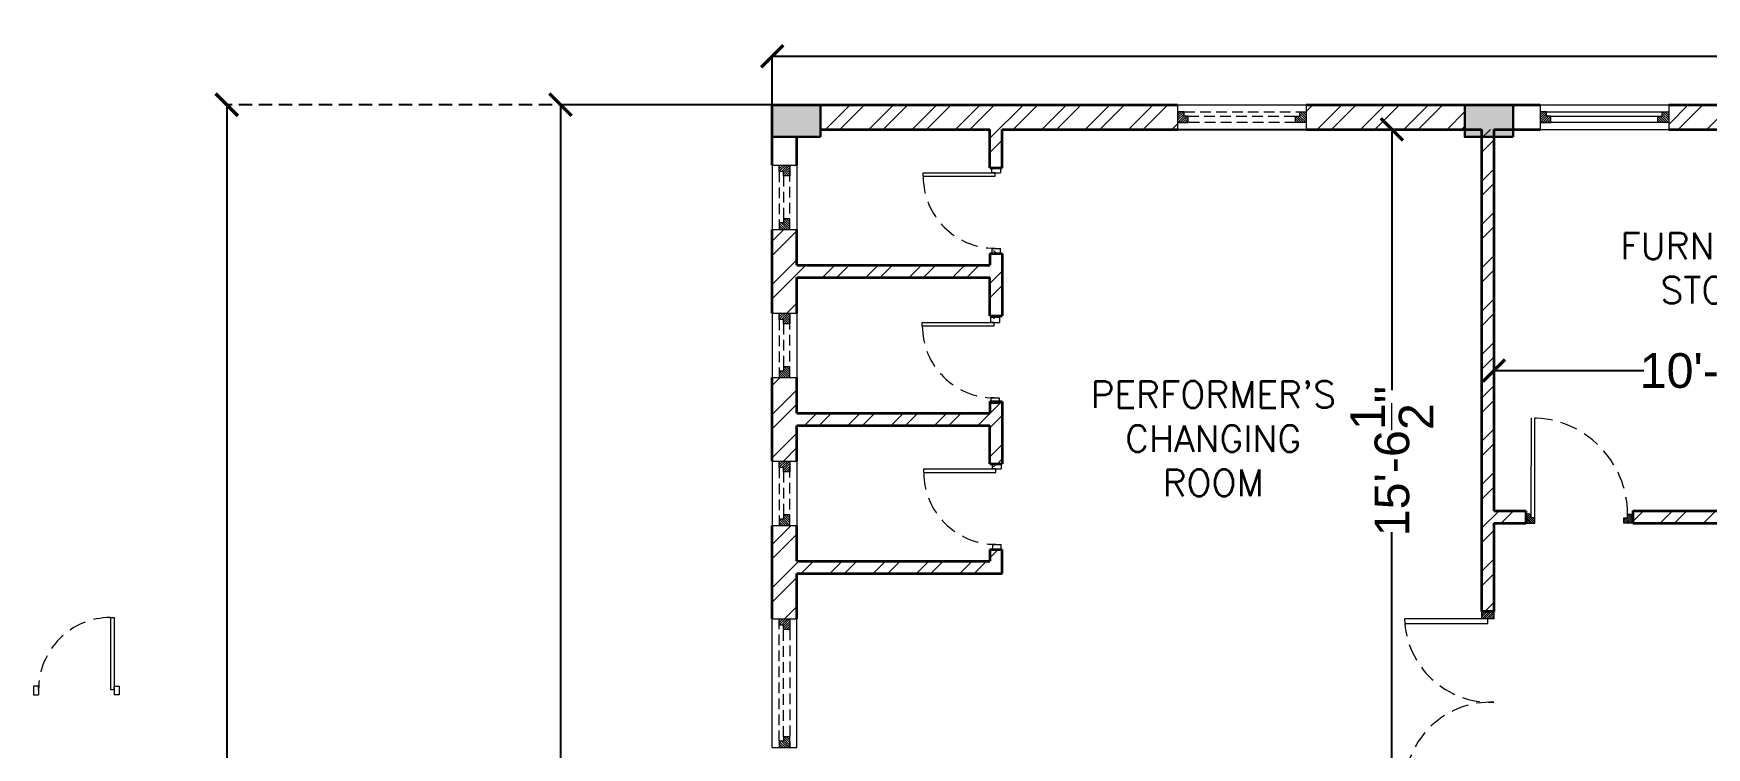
# Model space of a CAD drawing. Header units: inches. Extents: x 845 to 17085, y 908 to 10810.
# Drawn here: x 1910.8 to 2381.4, y 3710.7 to 3911.5 of the extents above; entities that cross this region are included whole.
import ezdxf

# ---------------------------------------------------------------- set-up
doc = ezdxf.new("R2010")
doc.units = ezdxf.units.IN
doc.header["$LTSCALE"] = 15
doc.header["$MEASUREMENT"] = 0
for name, pattern in [('ACAD_ISO03W100', [30, 12, -18]), ('ACAD_ISO04W100', [30.5, 24, -3, 0.5, -3]), ('CONTINUA', [0]), ('DASHED2', [0.375, 0.25, -0.125])]:
    doc.linetypes.add(name, pattern=pattern)
for name, color, linetype, lineweight in [('.15', 4, 'Continuous', 15), ('c1', 21, 'Continuous', 30), ('GRID', 8, 'ACAD_ISO04W100', 5), ('HATCH', 251, 'Continuous', 5), ('humans', 7, 'Continuous', 15), ('PDF_Layer1', 1, 'Continuous', 18), ('SLD', 140, 'Continuous', 9), ('wall 1', 1, 'Continuous', 35), ('WIND & DOOR', 160, 'Continuous', 9), ('window and door', 170, 'Continuous', 9)]:
    doc.layers.add(name, color=color, linetype=linetype, lineweight=lineweight)
doc.layers.add('door and window', color=7, linetype='Continuous', lineweight=25, true_color=0x0609c1)
doc.layers.add('MEUBLE', color=55, linetype='Continuous')
doc.layers.add('Text', color=255, linetype='Continuous')
doc.styles.add('ROMANS', font='ROMANS')
doc.styles.get("Standard").update_dxf_attribs({"font": 'arial.ttf'})
doc.dimstyles.get("Standard").update_dxf_attribs({"dimtxt": 9.75, "dimasz": 6.25, "dimexe": 0.18, "dimexo": 0.0625, "dimgap": 0.09, "dimtad": 0, "dimdec": 1, "dimzin": 0, "dimdsep": 46, "dimlunit": 4, "dimtxsty": 'Standard', "dimblk": 'ARCHTICK', "dimcen": 0.09, "dimadec": 0, "dimazin": 0, "dimtfac": 1, "dimtdec": 1, "dimtofl": 0, "dimtmove": 0, "dimatfit": 3, "dimldrblk": 'ARCHTICK', "dimfxl": 1, "dimtolj": 1, "dimtzin": 0, "dimlwd": 25, "dimarcsym": 0})
pattern_1 = [(45, (-97695.34, -40951.402), (-6.0932045, 6.0932045), []), (45, (-97691.278, -40951.402), (-6.0932045, 6.0932045), [])]

# ---------------------------------------------------------------- blocks, each defined once
blk = doc.blocks.new('_ArchTick')
at = {"layer": 'GRID', "color": 0, "const_width": 0.15}
blk.add_lwpolyline([(-0.5, -0.5), (0.5, 0.5)], dxfattribs=at)
blk = doc.blocks.new('*D116')
at = {"layer": 'Defpoints', "color": 0, "linetype": 'ByBlock', "lineweight": 30, "transparency": 16777216}
for p in [(2118.63, 3891.44), (2059.04, 3397.46), (2118.63, 3397.46)]:
    blk.add_point(p, dxfattribs=at)
at = {"layer": 'humans', "color": 0, "linetype": 'ByBlock', "lineweight": -2, "transparency": 16777216}
for p, q in [((2118.57, 3891.44), (2058.86, 3891.44)), ((2118.57, 3397.46), (2058.86, 3397.46))]:
    blk.add_line(p, q, dxfattribs=at)
at = {"layer": 'humans', "color": 0, "linetype": 'Continuous', "lineweight": 25, "transparency": 16777216}
for p, q in [((2059.04, 3891.44), (2059.04, 3661.48)), ((2059.04, 3397.46), (2059.04, 3627.41))]:
    blk.add_line(p, q, dxfattribs=at)
at = {"layer": 'humans', "color": 0, "linetype": 'ByBlock', "lineweight": 25, "transparency": 16777216, "xscale": 6.25, "yscale": 6.25, "zscale": 6.25}
for p, rotation in [((2059.04, 3891.44), 90), ((2059.04, 3397.46), 270)]:
    blk.add_blockref('_ArchTick', p, dxfattribs=dict(at, rotation=rotation))
at = {"layer": 'humans', "color": 0, "linetype": 'ByBlock', "transparency": 16777216, "insert": (2059.04, 3644.45), "char_height": 9.75, "attachment_point": 5, "rotation": 90}
blk.add_mtext('\\A1;41\'-2"', dxfattribs=at)
blk = doc.blocks.new('*D118')
at = {"layer": 'Defpoints', "color": 0, "linetype": 'ByBlock', "lineweight": 30, "transparency": 16777216}
for p in [(3342.56, 3905.07), (2118.63, 3891.44), (3342.56, 3891.44)]:
    blk.add_point(p, dxfattribs=at)
at = {"layer": 'humans', "color": 0, "linetype": 'ByBlock', "lineweight": -2, "transparency": 16777216}
for p, q in [((2118.63, 3891.5), (2118.63, 3905.25)), ((3342.56, 3891.5), (3342.56, 3905.25))]:
    blk.add_line(p, q, dxfattribs=at)
at = {"layer": 'humans', "color": 0, "linetype": 'Continuous', "lineweight": 25, "transparency": 16777216}
for p, q in [((2118.63, 3905.07), (2718.9, 3905.07)), ((3342.56, 3905.07), (2742.29, 3905.07))]:
    blk.add_line(p, q, dxfattribs=at)
at = {"layer": 'humans', "color": 0, "linetype": 'ByBlock', "lineweight": 25, "transparency": 16777216, "xscale": 6.25, "yscale": 6.25, "zscale": 6.25, "rotation": 180}
blk.add_blockref('_ArchTick', (2118.63, 3905.07), dxfattribs=at)
at = {"layer": 'humans', "color": 0, "linetype": 'ByBlock', "lineweight": 25, "transparency": 16777216, "xscale": 6.25, "yscale": 6.25, "zscale": 6.25}
blk.add_blockref('_ArchTick', (3342.56, 3905.07), dxfattribs=at)
at = {"layer": 'humans', "color": 0, "linetype": 'ByBlock', "transparency": 16777216, "insert": (2730.6, 3905.07), "char_height": 9.75, "attachment_point": 5}
blk.add_mtext("\\A1;102'", dxfattribs=at)
blk = doc.blocks.new('*D119')
at = {"layer": 'Defpoints', "color": 0, "linetype": 'ByBlock', "lineweight": 30, "transparency": 16777216}
for p in [(2207.98, 3884.5), (2207.98, 3697.98), (2292.93, 3697.98)]:
    blk.add_point(p, dxfattribs=at)
at = {"layer": 'humans', "color": 0, "linetype": 'ByBlock', "lineweight": -2, "transparency": 16777216}
for p, q in [((2208.04, 3884.5), (2293.11, 3884.5)), ((2208.04, 3697.98), (2293.11, 3697.98))]:
    blk.add_line(p, q, dxfattribs=at)
at = {"layer": 'humans', "color": 0, "linetype": 'Continuous', "lineweight": 25, "transparency": 16777216}
for p, q in [((2292.93, 3884.5), (2292.93, 3811.17)), ((2292.93, 3697.98), (2292.93, 3771.31))]:
    blk.add_line(p, q, dxfattribs=at)
at = {"layer": 'humans', "color": 0, "linetype": 'ByBlock', "lineweight": 25, "transparency": 16777216, "xscale": 6.25, "yscale": 6.25, "zscale": 6.25}
for p, rotation in [((2292.93, 3884.5), 90), ((2292.93, 3697.98), 270)]:
    blk.add_blockref('_ArchTick', p, dxfattribs=dict(at, rotation=rotation))
at = {"layer": 'humans', "color": 0, "linetype": 'ByBlock', "transparency": 16777216, "insert": (2292.93, 3791.24), "char_height": 9.75, "attachment_point": 5, "rotation": 90}
blk.add_mtext('\\A1;15\'-6{\\H1x;\\S1/2;}"', dxfattribs=at)
blk = doc.blocks.new('*D120')
at = {"layer": 'Defpoints', "color": 0, "linetype": 'ByBlock', "lineweight": 30, "transparency": 16777216}
for p in [(2321.63, 3816.72), (2445.89, 3816.72), (2445.89, 3816.72)]:
    blk.add_point(p, dxfattribs=at)
at = {"layer": 'humans', "color": 0, "linetype": 'ByBlock', "lineweight": -2, "transparency": 16777216}
for p, q in [((2321.63, 3816.78), (2321.63, 3816.9)), ((2445.89, 3816.78), (2445.89, 3816.9))]:
    blk.add_line(p, q, dxfattribs=at)
at = {"layer": 'humans', "color": 0, "linetype": 'Continuous', "lineweight": 25, "transparency": 16777216}
for p, q in [((2321.63, 3816.72), (2363.83, 3816.72)), ((2445.89, 3816.72), (2403.69, 3816.72))]:
    blk.add_line(p, q, dxfattribs=at)
at = {"layer": 'humans', "color": 0, "linetype": 'ByBlock', "lineweight": 25, "transparency": 16777216, "xscale": 6.25, "yscale": 6.25, "zscale": 6.25, "rotation": 180}
blk.add_blockref('_ArchTick', (2321.63, 3816.72), dxfattribs=at)
at = {"layer": 'humans', "color": 0, "linetype": 'ByBlock', "lineweight": 25, "transparency": 16777216, "xscale": 6.25, "yscale": 6.25, "zscale": 6.25}
blk.add_blockref('_ArchTick', (2445.89, 3816.72), dxfattribs=at)
at = {"layer": 'humans', "color": 0, "linetype": 'ByBlock', "transparency": 16777216, "insert": (2383.76, 3816.72), "char_height": 9.75, "attachment_point": 5}
blk.add_mtext('\\A1;10\'-4{\\H1x;\\S1/2;}"', dxfattribs=at)
blk = doc.blocks.new('*D188')
at = {"layer": 'Defpoints', "color": 0, "linetype": 'DASHED2', "lineweight": 30, "transparency": 16777216}
for p in [(1965.17, 3891.44), (2118.63, 3891.44), (2118.63, 3047.89)]:
    blk.add_point(p, dxfattribs=at)
at = {"layer": 'SLD', "color": 0, "linetype": 'DASHED2', "lineweight": -2, "transparency": 16777216}
for p, q in [((2118.57, 3891.44), (1964.99, 3891.44)), ((2118.57, 3047.89), (1964.99, 3047.89))]:
    blk.add_line(p, q, dxfattribs=at)
at = {"layer": 'SLD', "color": 0, "linetype": 'Continuous', "lineweight": 25, "transparency": 16777216}
for p, q in [((1965.17, 3891.44), (1965.17, 3490.02)), ((1965.17, 3047.89), (1965.17, 3449.31))]:
    blk.add_line(p, q, dxfattribs=at)
at = {"layer": 'SLD', "color": 0, "linetype": 'DASHED2', "lineweight": 25, "transparency": 16777216, "xscale": 6.25, "yscale": 6.25, "zscale": 6.25}
for p, rotation in [((1965.17, 3891.44), 90), ((1965.17, 3047.89), 270)]:
    blk.add_blockref('_ArchTick', p, dxfattribs=dict(at, rotation=rotation))
at = {"layer": 'SLD', "color": 0, "linetype": 'DASHED2', "lineweight": 30, "transparency": 16777216, "insert": (1965.17, 3469.66), "char_height": 9.75, "attachment_point": 5, "rotation": 90}
blk.add_mtext('\\A1;70\'-3{\\H1x;\\S1/2;}"', dxfattribs=at)

msp = doc.modelspace()

# ---------------------------------------------------------------- hatches: boundary and pattern name
at = {"layer": 'HATCH'}
h = msp.add_hatch(color=256, dxfattribs=at)
h.dxf.hatch_style = 1
h.paths.add_polyline_path([(2132.2, 3891.44), (2132.2, 3882.39), (2118.63, 3882.39), (2118.63, 3891.44)])
h = msp.add_hatch(dxfattribs=at)
h.set_pattern_fill('ANSI32', color=256, scale=0.904682)
h.set_pattern_definition([(45, (-99356.237, -51955.0165), (-6.0932045, 6.0932045), []), (45, (-99352.175, -51955.0165), (-6.0932045, 6.0932045), [])])
h.paths.add_polyline_path([(2179.85, 3884.5), (2179.85, 3873.73), (2183.31, 3873.73), (2183.31, 3884.5), (2232.64, 3884.5), (2232.64, 3891.44), (2132.2, 3891.44), (2132.2, 3884.5)])
h = msp.add_hatch(dxfattribs=at)
h.set_pattern_fill('ANSI32', color=256, scale=0.904682)
h.set_pattern_definition(pattern_1)
h.paths.add_polyline_path([(2268.83, 3891.44), (2268.83, 3884.5), (2318.16, 3884.5), (2318.16, 3748.94), (2321.63, 3748.94), (2321.63, 3773.83), (2330.62, 3773.83), (2330.62, 3777.29), (2321.63, 3777.29), (2321.63, 3884.5), (2313.43, 3884.5), (2313.43, 3891.44)])
h = msp.add_hatch(color=256, dxfattribs=at)
h.dxf.hatch_style = 1
h.paths.add_polyline_path([(2327, 3891.44), (2327, 3882.39), (2313.43, 3882.39), (2313.43, 3891.44)])
h = msp.add_hatch(dxfattribs=at)
h.set_pattern_fill('ANSI32', color=256, scale=0.904682)
h.set_pattern_definition(pattern_1)
h.paths.add_polyline_path([(2370.79, 3891.44), (2370.79, 3884.5), (2396.73, 3884.5), (2396.73, 3891.44)], flags=17)
h.paths.add_polyline_path([(2449.36, 3884.5), (2465.81, 3884.5), (2465.81, 3891.44), (2454.73, 3891.44), (2454.73, 3884.5), (2445.89, 3884.5), (2445.89, 3777.29), (2360.7, 3777.29), (2360.7, 3776.29), (2360.71, 3776.29), (2360.7, 3773.83), (2452.28, 3773.83), (2452.28, 3777.29), (2449.36, 3777.29)])
h = msp.add_hatch(dxfattribs=at)
h.set_pattern_fill('ANSI32', color=256, scale=0.904682)
h.set_pattern_definition(pattern_1)
h.paths.add_polyline_path([(2125.57, 3759.65), (2183.31, 3759.65), (2183.31, 3766.38), (2179.85, 3766.38), (2179.85, 3763.12), (2125.57, 3763.12), (2125.57, 3773.15), (2118.63, 3773.15), (2118.63, 3746.91), (2125.57, 3746.91)])
h.paths.add_polyline_path([(2125.57, 3801.27), (2179.85, 3801.27), (2179.85, 3790.5), (2183.31, 3790.5), (2183.31, 3807.99), (2179.85, 3807.99), (2179.85, 3804.74), (2125.57, 3804.74), (2125.57, 3814.76), (2118.63, 3814.76), (2118.63, 3791.24), (2125.57, 3791.24)])
h.paths.add_polyline_path([(2125.57, 3842.88), (2179.85, 3842.88), (2179.85, 3832.12), (2183.31, 3832.12), (2183.31, 3849.61), (2179.85, 3849.61), (2179.85, 3846.35), (2125.57, 3846.35), (2125.57, 3856.38), (2118.63, 3856.38), (2118.63, 3832.86), (2125.57, 3832.86)])
at = {"layer": 'HATCH', "lineweight": 0, "true_color": 0x000000}
h = msp.add_hatch(dxfattribs=at)
h.set_pattern_fill('ANSI31', color=18, scale=0.120624, angle=90)
h.set_pattern_definition([(135, (966301.4581, -908224.77756), (-0.27080908924, -0.27080908924), [])])
h.paths.add_polyline_path([(2332.13, 3775.33), (2332.14, 3776.33), (2330.63, 3776.33), (2330.62, 3773.83), (2333.13, 3773.82), (2333.13, 3775.33)])
h.paths.add_polyline_path([(2359.2, 3775.29), (2358.2, 3775.29), (2358.2, 3773.78), (2360.7, 3773.78), (2360.71, 3776.29), (2359.2, 3776.29)])
h = msp.add_hatch(dxfattribs=at)
h.set_pattern_fill('ANSI31', color=18, scale=0.135883)
h.set_pattern_definition([(45, (-947253.5593, -1058554.8074), (-0.30506607815, 0.30506607815), [])])
h.paths.add_polyline_path([(2321.63, 3700.03), (2321.29, 3700.03), (2318.23, 3700.03), (2318.23, 3697.98), (2321.63, 3697.98)])
h.paths.add_polyline_path([(2321.63, 3748.94), (2318.23, 3748.94), (2318.23, 3746.89), (2318.57, 3746.89), (2321.63, 3746.89)])

# ---------------------------------------------------------------- linework, layer by layer
at = {"layer": '.15', "lineweight": 15}
for p, q in [((2232.64, 3891.44), (2268.83, 3891.44)), ((2334.6, 3891.44), (2370.79, 3891.44)), ((2232.64, 3884.5), (2268.83, 3884.5)), ((2334.6, 3884.5), (2370.79, 3884.5)), ((2118.63, 3874.47), (2118.63, 3856.38)), ((2125.57, 3874.47), (2125.57, 3856.38)), ((2118.63, 3832.86), (2118.63, 3814.76)), ((2125.57, 3832.86), (2125.57, 3814.76)), ((2118.63, 3791.24), (2118.63, 3773.15)), ((2125.57, 3791.24), (2125.57, 3773.15)), ((2118.63, 3710.72), (2118.63, 3746.91)), ((2125.57, 3710.72), (2125.57, 3746.91))]:
    msp.add_line(p, q, dxfattribs=at)
at = {"layer": 'c1'}
for points in [[(2132.2, 3882.39), (2132.2, 3891.44), (2118.63, 3891.44), (2118.63, 3882.39)], [(2327, 3882.39), (2327, 3891.44), (2313.43, 3891.44), (2313.43, 3882.39)]]:
    msp.add_lwpolyline(points, close=True, dxfattribs=at)
at = {"layer": 'door and window', "color": 18, "lineweight": 0, "true_color": 0x000000}
for p, q in [((2332.14, 3776.33), (2332.18, 3803.39)), ((2333.13, 3775.33), (2333.18, 3803.37)), ((2318.57, 3746.89), (2296.5, 3746.89)), ((2319.93, 3745.54), (2319.93, 3746.89)), ((2319.93, 3745.54), (2296.58, 3745.54))]:
    msp.add_line(p, q, dxfattribs=at)
for points in [[(2333.13, 3773.82), (2333.13, 3775.33), (2332.13, 3775.33), (2332.14, 3776.33), (2330.63, 3776.33), (2330.62, 3773.83), (2333.13, 3773.82)], [(2358.2, 3773.78), (2358.2, 3775.29), (2359.2, 3775.29), (2359.2, 3776.29), (2360.71, 3776.29), (2360.7, 3773.78), (2358.2, 3773.78)]]:
    msp.add_lwpolyline(points, dxfattribs=at)
msp.add_lwpolyline([(2321.63, 3746.89), (2318.23, 3746.89), (2318.23, 3748.94), (2321.63, 3748.94)], close=True, dxfattribs=at)
at = {"layer": 'HATCH', "lineweight": 0}
for p, q in [((2232.64, 3889.06), (2233.06, 3889.48)), ((2232.64, 3888.4), (2233.72, 3889.48)), ((2232.64, 3887.74), (2234.38, 3889.48)), ((2232.64, 3887.08), (2234.45, 3888.89)), ((2232.69, 3886.46), (2234.5, 3888.27)), ((2233.35, 3886.46), (2235.16, 3888.27)), ((2234.01, 3886.46), (2235.66, 3888.11)), ((2267.46, 3886.46), (2265.82, 3888.11)), ((2268.12, 3886.46), (2266.31, 3888.27)), ((2268.79, 3886.46), (2266.98, 3888.27)), ((2268.83, 3887.08), (2267.02, 3888.89)), ((2268.83, 3887.74), (2267.09, 3889.48)), ((2268.83, 3888.4), (2267.76, 3889.48)), ((2268.83, 3889.06), (2268.42, 3889.48)), ((2334.6, 3889.06), (2335.01, 3889.48)), ((2334.6, 3888.4), (2335.68, 3889.48)), ((2334.6, 3887.74), (2336.34, 3889.48)), ((2334.6, 3887.08), (2336.41, 3888.89)), ((2334.65, 3886.46), (2336.46, 3888.27)), ((2335.31, 3886.46), (2337.12, 3888.27)), ((2335.97, 3886.46), (2337.62, 3888.11)), ((2369.42, 3886.46), (2367.77, 3888.11)), ((2370.08, 3886.46), (2368.27, 3888.27)), ((2370.74, 3886.46), (2368.93, 3888.27)), ((2370.79, 3887.08), (2368.98, 3888.89)), ((2370.79, 3887.74), (2369.05, 3889.48)), ((2370.79, 3888.4), (2369.71, 3889.48)), ((2370.79, 3889.06), (2370.37, 3889.48)), ((2234.68, 3886.46), (2235.66, 3887.44)), ((2235.34, 3886.46), (2235.66, 3886.78)), ((2266.8, 3886.46), (2265.82, 3887.44)), ((2266.14, 3886.46), (2265.82, 3886.78)), ((2336.63, 3886.46), (2337.62, 3887.44)), ((2337.29, 3886.46), (2337.62, 3886.78)), ((2368.76, 3886.46), (2367.77, 3887.44)), ((2368.09, 3886.46), (2367.77, 3886.78)), ((2121, 3874.47), (2120.59, 3874.06)), ((2121.67, 3874.47), (2120.59, 3873.4)), ((2122.33, 3874.47), (2120.59, 3872.74)), ((2122.99, 3874.47), (2121.18, 3872.66)), ((2123.61, 3874.43), (2121.8, 3872.62)), ((2123.61, 3873.77), (2121.8, 3871.96)), ((2123.61, 3873.1), (2121.96, 3871.46)), ((2123.61, 3872.44), (2122.62, 3871.46)), ((2123.61, 3871.78), (2123.28, 3871.46)), ((2123.61, 3857.75), (2121.96, 3859.4)), ((2123.61, 3858.41), (2122.62, 3859.4)), ((2123.61, 3859.07), (2123.28, 3859.4)), ((2122.33, 3856.38), (2120.59, 3858.12)), ((2121.67, 3856.38), (2120.59, 3857.46)), ((2121, 3856.38), (2120.59, 3856.79)), ((2122.99, 3856.38), (2121.18, 3858.19)), ((2123.61, 3857.09), (2121.8, 3858.9)), ((2123.61, 3856.43), (2121.8, 3858.23)), ((2121, 3832.86), (2120.59, 3832.44)), ((2121.67, 3832.86), (2120.59, 3831.78)), ((2122.33, 3832.86), (2120.59, 3831.12)), ((2122.99, 3832.86), (2121.18, 3831.05)), ((2123.61, 3832.81), (2121.8, 3831)), ((2123.61, 3832.15), (2121.8, 3830.34)), ((2123.61, 3831.49), (2121.96, 3829.84)), ((2123.61, 3830.83), (2122.62, 3829.84)), ((2123.61, 3830.16), (2123.28, 3829.84)), ((2123.61, 3815.47), (2121.8, 3817.28)), ((2123.61, 3816.13), (2121.96, 3817.78)), ((2123.61, 3816.8), (2122.62, 3817.78)), ((2123.61, 3817.46), (2123.28, 3817.78)), ((2122.33, 3814.76), (2120.59, 3816.5)), ((2121.67, 3814.76), (2120.59, 3815.84)), ((2121, 3814.76), (2120.59, 3815.18)), ((2122.99, 3814.76), (2121.18, 3816.57)), ((2123.61, 3814.81), (2121.8, 3816.62)), ((2121, 3791.24), (2120.59, 3790.83)), ((2121.67, 3791.24), (2120.59, 3790.17)), ((2122.33, 3791.24), (2120.59, 3789.51)), ((2122.99, 3791.24), (2121.18, 3789.43)), ((2123.61, 3791.2), (2121.8, 3789.39)), ((2123.61, 3790.54), (2121.8, 3788.73)), ((2123.61, 3789.87), (2121.96, 3788.23)), ((2123.61, 3789.21), (2122.62, 3788.23)), ((2123.61, 3788.55), (2123.28, 3788.23)), ((2122.33, 3773.15), (2120.59, 3774.89)), ((2122.99, 3773.15), (2121.18, 3774.96)), ((2123.61, 3773.86), (2121.8, 3775.67)), ((2123.61, 3773.19), (2121.8, 3775)), ((2123.61, 3774.52), (2121.96, 3776.16)), ((2123.61, 3775.18), (2122.62, 3776.16)), ((2123.61, 3775.84), (2123.28, 3776.16)), ((2121.67, 3773.15), (2120.59, 3774.22)), ((2121, 3773.15), (2120.59, 3773.56)), ((2121, 3746.91), (2120.59, 3746.5)), ((2121.67, 3746.91), (2120.59, 3745.84)), ((2122.33, 3746.91), (2120.59, 3745.17)), ((2122.99, 3746.91), (2121.18, 3745.1)), ((2123.61, 3746.87), (2121.8, 3745.06)), ((2123.61, 3746.2), (2121.8, 3744.39)), ((2123.61, 3745.54), (2121.96, 3743.9)), ((2123.61, 3744.88), (2122.62, 3743.9)), ((2123.61, 3744.22), (2123.28, 3743.9)), ((2123.61, 3712.09), (2121.96, 3713.74)), ((2123.61, 3712.76), (2122.62, 3713.74)), ((2123.61, 3713.42), (2123.28, 3713.74)), ((2122.33, 3710.72), (2120.59, 3712.46)), ((2121.67, 3710.72), (2120.59, 3711.8)), ((2121, 3710.72), (2120.59, 3711.14)), ((2122.99, 3710.72), (2121.18, 3712.53)), ((2123.61, 3711.43), (2121.8, 3713.24)), ((2123.61, 3710.77), (2121.8, 3712.58))]:
    msp.add_line(p, q, dxfattribs=at)
at = {"layer": 'HATCH', "linetype": 'ACAD_ISO03W100', "lineweight": 0, "ltscale": 15}
for p, q in [((2181.76, 3849.61), (2180.9, 3850.47)), ((2181.76, 3832.12), (2180.9, 3831.26)), ((2181.76, 3790.5), (2180.9, 3789.64))]:
    msp.add_line(p, q, dxfattribs=at)
at = {"layer": 'MEUBLE', "linetype": 'Continuous', "lineweight": 0}
msp.add_line((2318.16, 3884.5), (2297.35, 3884.5), dxfattribs=at)
at = {"layer": 'PDF_Layer1', "lineweight": 18}
for p, q in [((2232.64, 3891.44), (2232.64, 3884.5)), ((2268.83, 3891.44), (2268.83, 3884.5)), ((2334.6, 3891.44), (2334.6, 3884.5)), ((2370.79, 3891.44), (2370.79, 3884.5)), ((2118.63, 3874.47), (2125.57, 3874.47)), ((2118.63, 3856.38), (2125.57, 3856.38)), ((2118.63, 3832.86), (2125.57, 3832.86)), ((2118.63, 3814.76), (2125.57, 3814.76)), ((2118.63, 3791.24), (2125.57, 3791.24)), ((2118.63, 3773.15), (2125.57, 3773.15)), ((2118.63, 3746.91), (2125.57, 3746.91)), ((2118.63, 3710.72), (2125.57, 3710.72))]:
    msp.add_line(p, q, dxfattribs=at)
at = {"layer": 'wall 1', "ltscale": 1.5}
for p, q in [((2118.63, 3891.44), (2232.64, 3891.44)), ((2118.63, 3874.47), (2118.63, 3891.44)), ((2268.83, 3891.44), (2334.6, 3891.44)), ((2370.79, 3891.44), (2396.73, 3891.44)), ((2132.2, 3884.5), (2179.85, 3884.5)), ((2179.85, 3873.73), (2179.85, 3884.5)), ((2183.31, 3873.73), (2183.31, 3884.5)), ((2183.31, 3884.5), (2232.64, 3884.5)), ((2268.83, 3884.5), (2318.16, 3884.5)), ((2318.16, 3884.5), (2318.16, 3748.94)), ((2321.63, 3884.5), (2321.63, 3777.29)), ((2321.63, 3884.5), (2334.6, 3884.5)), ((2370.79, 3884.5), (2396.73, 3884.5)), ((2125.57, 3874.47), (2125.57, 3882.39)), ((2179.85, 3873.73), (2183.31, 3873.73)), ((2125.57, 3846.35), (2125.57, 3856.38)), ((2125.57, 3846.35), (2179.85, 3846.35)), ((2179.85, 3849.61), (2183.31, 3849.61)), ((2179.85, 3849.61), (2179.85, 3846.35)), ((2183.31, 3849.64), (2183.31, 3832.12)), ((2125.57, 3842.88), (2179.85, 3842.88)), ((2125.57, 3832.86), (2125.57, 3842.88)), ((2179.85, 3832.12), (2179.85, 3842.88)), ((2179.85, 3832.12), (2183.31, 3832.12)), ((2125.57, 3804.74), (2125.57, 3814.76)), ((2179.85, 3807.99), (2183.31, 3807.99)), ((2179.85, 3807.99), (2179.85, 3804.74)), ((2183.31, 3808.03), (2183.31, 3790.5)), ((2125.57, 3804.74), (2179.85, 3804.74)), ((2125.57, 3801.27), (2179.85, 3801.27)), ((2125.57, 3791.24), (2125.57, 3801.27)), ((2179.85, 3790.5), (2179.85, 3801.27)), ((2179.85, 3790.5), (2183.31, 3790.5)), ((2321.63, 3777.29), (2330.62, 3777.29)), ((2330.62, 3777.29), (2330.62, 3773.83)), ((2360.7, 3777.29), (2445.89, 3777.29)), ((2360.7, 3777.29), (2360.7, 3773.78)), ((2125.57, 3763.12), (2125.57, 3773.15)), ((2321.63, 3773.83), (2330.62, 3773.83)), ((2321.63, 3773.83), (2321.63, 3748.94)), ((2360.7, 3773.83), (2452.28, 3773.83)), ((2179.85, 3766.38), (2183.31, 3766.38)), ((2179.85, 3766.38), (2179.85, 3763.12)), ((2183.31, 3759.65), (2183.31, 3766.38)), ((2125.57, 3763.12), (2179.85, 3763.12)), ((2125.57, 3746.91), (2125.57, 3759.65)), ((2125.57, 3759.65), (2183.31, 3759.65)), ((2321.63, 3748.94), (2318.16, 3748.94))]:
    msp.add_line(p, q, dxfattribs=at)
for points in [[(2118.63, 3832.86), (2118.63, 3856.38)], [(2118.63, 3791.24), (2118.63, 3814.76)], [(2118.63, 3746.91), (2118.63, 3773.15)]]:
    msp.add_lwpolyline(points, dxfattribs=at)
at = {"layer": 'WIND & DOOR', "linetype": 'DASHED2', "lineweight": 9, "ltscale": 0.8}
for p, q in [((2234.45, 3889.48), (2267.02, 3889.48)), ((2235.66, 3888.27), (2265.82, 3888.27)), ((2265.82, 3886.46), (2232.64, 3886.46))]:
    msp.add_line(p, q, dxfattribs=at)
at = {"layer": 'WIND & DOOR', "linetype": 'CONTINUA', "lineweight": 5, "ltscale": 0.4}
for p, q in [((2336.41, 3889.48), (2334.6, 3889.48)), ((2334.6, 3889.48), (2334.6, 3886.46)), ((2336.41, 3888.27), (2336.41, 3889.48)), ((2336.41, 3889.48), (2368.98, 3889.48)), ((2337.62, 3888.27), (2336.41, 3888.27)), ((2337.62, 3886.46), (2337.62, 3888.27)), ((2337.62, 3888.27), (2367.77, 3888.27)), ((2367.77, 3886.46), (2367.77, 3888.27)), ((2367.77, 3888.27), (2368.98, 3888.27)), ((2368.98, 3889.48), (2370.79, 3889.48)), ((2368.98, 3888.27), (2368.98, 3889.48)), ((2370.79, 3889.48), (2370.79, 3886.46)), ((2367.77, 3886.46), (2334.6, 3886.46)), ((2334.6, 3886.46), (2337.62, 3886.46)), ((2370.79, 3886.46), (2367.77, 3886.46)), ((2120.59, 3745.1), (2120.59, 3746.91)), ((2120.59, 3746.91), (2123.61, 3746.91)), ((2123.61, 3746.91), (2123.61, 3743.9)), ((2121.8, 3745.1), (2120.59, 3745.1)), ((2121.8, 3743.9), (2121.8, 3745.1)), ((2123.61, 3743.9), (2121.8, 3743.9)), ((2123.61, 3713.74), (2121.8, 3713.74)), ((2121.8, 3713.74), (2121.8, 3712.53)), ((2123.61, 3710.72), (2123.61, 3713.74)), ((2120.59, 3712.53), (2120.59, 3710.72)), ((2121.8, 3712.53), (2120.59, 3712.53)), ((2120.59, 3710.72), (2123.61, 3710.72))]:
    msp.add_line(p, q, dxfattribs=at)
at = {"layer": 'WIND & DOOR', "linetype": 'DASHED2', "lineweight": 5, "ltscale": 0.8}
for p, q in [((2123.61, 3856.38), (2123.61, 3874.47)), ((2120.59, 3872.66), (2120.59, 3858.19)), ((2121.8, 3871.46), (2121.8, 3859.4)), ((2120.59, 3831.05), (2120.59, 3816.57)), ((2123.61, 3814.76), (2123.61, 3832.86)), ((2121.8, 3829.84), (2121.8, 3817.78)), ((2120.59, 3789.43), (2120.59, 3774.96)), ((2123.61, 3773.15), (2123.61, 3791.24)), ((2121.8, 3788.23), (2121.8, 3776.16)), ((2120.59, 3712.53), (2120.59, 3745.1)), ((2121.8, 3713.74), (2121.8, 3743.9)), ((2123.61, 3743.9), (2123.61, 3710.72))]:
    msp.add_line(p, q, dxfattribs=at)
at = {"layer": 'WIND & DOOR', "linetype": 'CONTINUA', "lineweight": 9, "ltscale": 0.4}
for p, q in [((2181.34, 3872.28), (2180.37, 3872.28)), ((2181.34, 3851.05), (2180.37, 3851.05)), ((2181.09, 3830.24), (2180.13, 3830.24)), ((2181.09, 3809.01), (2180.13, 3809.01)), ((2181.52, 3789.05), (2180.56, 3789.05)), ((2181.52, 3767.82), (2180.56, 3767.82)), ((1932.51, 3747.3), (1933.48, 3747.28)), ((1932.51, 3747.28), (1932.51, 3727.01)), ((1933.48, 3747.28), (1933.48, 3727.01)), ((1912.25, 3727.01), (1912.25, 3727.98)), ((1933.48, 3727.01), (1933.48, 3727.98)), ((1932.51, 3727.01), (1933.48, 3727.01))]:
    msp.add_line(p, q, dxfattribs=at)
at = {"layer": 'WIND & DOOR', "color": 18, "linetype": 'CONTINUA', "lineweight": 9, "ltscale": 0.4, "true_color": 0x000000}
for p, q in [((2180.37, 3851.05), (2180.37, 3849.61)), ((2182.79, 3849.61), (2182.79, 3851.05)), ((2160.8, 3829.27), (2160.83, 3830.24)), ((2160.83, 3830.24), (2181.09, 3830.24)), ((2160.83, 3829.27), (2181.09, 3829.27)), ((2181.09, 3829.27), (2181.09, 3830.24)), ((2180.13, 3809.01), (2180.13, 3807.56)), ((2182.54, 3807.56), (2182.54, 3809.01)), ((2180.56, 3767.82), (2180.56, 3766.38)), ((2182.97, 3766.38), (2182.97, 3767.82)), ((1912.25, 3727.98), (1910.8, 3727.98)), ((1910.8, 3725.56), (1912.25, 3725.56))]:
    msp.add_line(p, q, dxfattribs=at)
at = {"layer": 'WIND & DOOR', "color": 18, "linetype": 'ByBlock', "true_color": 0x000000}
for p, q in [((2180.37, 3851.05), (2182.79, 3851.05)), ((2180.13, 3809.01), (2182.54, 3809.01)), ((2180.56, 3767.82), (2182.97, 3767.82)), ((1912.25, 3727.98), (1912.25, 3725.56))]:
    msp.add_line(p, q, dxfattribs=at)
at = {"layer": 'WIND & DOOR', "linetype": 'DASHED2', "lineweight": 9, "ltscale": 1.3}
for centre, radius, start, end in [((2181.34, 3871.32), 20.26, 180, 270), ((2181.09, 3829.27), 20.26, 180, 270), ((2332.14, 3776.33), 27.06, 359.9121, 89.9121), ((2181.52, 3788.09), 20.26, 180, 270), ((1932.51, 3727.01), 20.26, 90, 180), ((2320.7, 3747.65), 24.21, 181.8073, 272.1992), ((2320.7, 3699.26), 24.21, 87.8008, 178.1927)]:
    msp.add_arc(centre, radius, start, end, dxfattribs=at)
at = {"layer": 'window and door', "lineweight": 0}
for p, q in [((2234.45, 3889.48), (2232.64, 3889.48)), ((2232.64, 3889.48), (2232.64, 3886.46)), ((2234.45, 3888.27), (2234.45, 3889.48)), ((2235.66, 3888.27), (2234.45, 3888.27)), ((2235.66, 3886.46), (2235.66, 3888.27)), ((2265.82, 3886.46), (2265.82, 3888.27)), ((2265.82, 3888.27), (2267.02, 3888.27)), ((2267.02, 3889.48), (2268.83, 3889.48)), ((2267.02, 3888.27), (2267.02, 3889.48)), ((2268.83, 3889.48), (2268.83, 3886.46)), ((2232.64, 3886.46), (2235.66, 3886.46)), ((2268.83, 3886.46), (2265.82, 3886.46)), ((2120.59, 3872.66), (2120.59, 3874.47)), ((2120.59, 3874.47), (2123.61, 3874.47)), ((2123.61, 3874.47), (2123.61, 3871.46)), ((2121.8, 3872.66), (2120.59, 3872.66)), ((2121.8, 3871.46), (2121.8, 3872.66)), ((2123.61, 3871.46), (2121.8, 3871.46)), ((2123.61, 3859.4), (2121.8, 3859.4)), ((2121.8, 3859.4), (2121.8, 3858.19)), ((2123.61, 3856.38), (2123.61, 3859.4)), ((2120.59, 3858.19), (2120.59, 3856.38)), ((2121.8, 3858.19), (2120.59, 3858.19)), ((2120.59, 3856.38), (2123.61, 3856.38)), ((2120.59, 3831.05), (2120.59, 3832.86)), ((2120.59, 3832.86), (2123.61, 3832.86)), ((2121.8, 3831.05), (2120.59, 3831.05)), ((2121.8, 3829.84), (2121.8, 3831.05)), ((2123.61, 3832.86), (2123.61, 3829.84)), ((2123.61, 3829.84), (2121.8, 3829.84)), ((2123.61, 3817.78), (2121.8, 3817.78)), ((2121.8, 3817.78), (2121.8, 3816.57)), ((2123.61, 3814.76), (2123.61, 3817.78)), ((2120.59, 3816.57), (2120.59, 3814.76)), ((2121.8, 3816.57), (2120.59, 3816.57)), ((2120.59, 3814.76), (2123.61, 3814.76)), ((2120.59, 3789.43), (2120.59, 3791.24)), ((2120.59, 3791.24), (2123.61, 3791.24)), ((2121.8, 3789.43), (2120.59, 3789.43)), ((2121.8, 3788.23), (2121.8, 3789.43)), ((2123.61, 3791.24), (2123.61, 3788.23)), ((2123.61, 3788.23), (2121.8, 3788.23)), ((2120.59, 3774.96), (2120.59, 3773.15)), ((2121.8, 3774.96), (2120.59, 3774.96)), ((2123.61, 3776.16), (2121.8, 3776.16)), ((2121.8, 3776.16), (2121.8, 3774.96)), ((2123.61, 3773.15), (2123.61, 3776.16)), ((2120.59, 3773.15), (2123.61, 3773.15))]:
    msp.add_line(p, q, dxfattribs=at)
at = {"layer": 'window and door', "color": 18, "linetype": 'CONTINUA', "lineweight": 9, "ltscale": 0.4, "true_color": 0x000000}
for p, q in [((2180.37, 3872.28), (2180.37, 3873.73)), ((2182.79, 3873.73), (2182.79, 3872.29)), ((2161.05, 3871.32), (2161.07, 3872.28)), ((2161.07, 3872.28), (2181.34, 3872.28)), ((2161.07, 3871.32), (2181.34, 3871.32)), ((2181.34, 3871.32), (2181.34, 3872.28)), ((2180.13, 3830.24), (2180.13, 3831.69)), ((2182.54, 3831.69), (2182.54, 3830.24)), ((2161.23, 3788.09), (2161.26, 3789.05)), ((2161.26, 3789.05), (2181.52, 3789.05)), ((2180.56, 3789.05), (2180.56, 3790.5)), ((2181.52, 3788.09), (2181.52, 3789.05)), ((2182.97, 3790.5), (2182.97, 3789.06)), ((2161.26, 3788.09), (2181.52, 3788.09)), ((1933.48, 3727.98), (1934.92, 3727.98)), ((1934.92, 3725.56), (1933.48, 3725.56))]:
    msp.add_line(p, q, dxfattribs=at)
at = {"layer": 'window and door', "color": 18, "linetype": 'ByBlock', "true_color": 0x000000}
for p, q in [((2180.37, 3873.73), (2182.79, 3873.73)), ((2180.37, 3872.28), (2182.79, 3872.28)), ((2180.37, 3849.61), (2182.79, 3849.61)), ((2180.13, 3831.69), (2182.54, 3831.69)), ((2180.13, 3830.24), (2182.54, 3830.24)), ((2180.13, 3807.56), (2182.54, 3807.56)), ((2180.56, 3790.5), (2182.97, 3790.5)), ((2180.56, 3789.05), (2182.97, 3789.05)), ((2180.56, 3766.38), (2182.97, 3766.38)), ((1910.8, 3727.98), (1910.8, 3725.56)), ((1933.48, 3727.98), (1933.48, 3725.56)), ((1934.92, 3727.98), (1934.92, 3725.56))]:
    msp.add_line(p, q, dxfattribs=at)

# ---------------------------------------------------------------- texts
at = {"layer": 'Text', "ltscale": 0.115, "char_height": 7.4549, "attachment_point": 9, "style": 'ROMANS'}
for s, width, gutter_width, insert in [('\\pxqc;FURNITURE\\PSTORE', 0.00192, 0.00973, (2384.15, 3835.58)), ("\\pxqc;PERFORMER'S CHANGING ROOM", 0.00153, 0.00778, (2242.67, 3781.41))]:
    msp.add_mtext_dynamic_manual_height_columns(s, width=width, gutter_width=gutter_width, heights=[0], dxfattribs=dict(at, insert=insert))

# ---------------------------------------------------------------- dimensions: what is measured, and where the dimension line sits
at = {"layer": 'humans', "linetype": 'ByBlock'}
for p1, p2, distance, picture, middle in [((2118.63, 3891.44), (3342.56, 3891.44), 13.64, '*D118', (2730.6, 3905.07)), ((2118.63, 3891.44), (2118.63, 3397.46), -59.59, '*D116', (2059.04, 3644.45)), ((2207.98, 3884.5), (2207.98, 3697.98), 84.95, '*D119', (2292.93, 3791.24)), ((2321.63, 3816.72), (2445.89, 3816.72), 0, '*D120', (2383.76, 3816.72))]:
    dim = msp.add_aligned_dim(p1=p1, p2=p2, distance=distance, dimstyle='Standard', dxfattribs=at)
    dim.commit()
    dim.dimension.update_dxf_attribs({"geometry": picture, "text_midpoint": middle})
at = {"layer": 'SLD', "linetype": 'DASHED2', "lineweight": 30}
dim = msp.add_aligned_dim(p1=(2118.6299, 3047.8925), p2=(2118.6299, 3891.4362), distance=153.456, dimstyle='Standard', dxfattribs=at)
dim.commit()
dim.dimension.update_dxf_attribs({"geometry": '*D188', "text_midpoint": (1965.1739, 3469.6644)})

doc.saveas('drawing.dxf')
